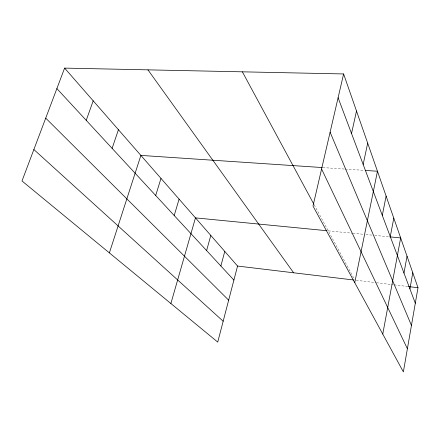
<?xml version="1.0" encoding="UTF-8"?>
<svg xmlns="http://www.w3.org/2000/svg" width="440" height="440" viewBox="0 0 440 440"><rect width="100%" height="100%" fill="white"/><g stroke="black" fill="none" stroke-linecap="round" stroke-linejoin="round"><path stroke-width="0.33" stroke-dasharray="2.2 1.65" d="M322.845 167.59L344.636 169.048M345.318 169.092L363.786 170.33M328.262 230.852L352.204 233.189M352.891 233.255L363.836 234.322M365.882 234.526L372.02 235.125M374.748 235.389L389.07 236.786M356.241 280.308L375.837 282.661M376.508 282.744L390.742 284.455M391.424 284.537L393.465 284.779M394.147 284.861L407.776 286.5M314.199 204.815L354.563 279.548"/><path stroke-width="0.66" d="M343.607 73.948L418 287.727L403.365 371.894L312.994 206.052L343.607 73.948L64.609 68.107L22 180.972L217.734 342.084L237.556 266.052L64.609 68.107M409.921 288.899L412.786 272.745M403.975 273.081L407.039 256.228M382.756 334.07L400.67 237.919L389.752 236.858M390.264 236.583L393.789 218.157M382.3 215.386L386.106 196.075M354.75 282.673L377.465 171.248L365.156 170.423M363.165 164.456L367.681 143.121M351.533 133.496L356.499 110.99M220.864 265.997L224.774 251.422M206.608 250.575L210.804 235.433M170.885 303.523L195.47 217.882L326.898 230.72M174.207 215.518L179.086 199.133M155.694 195.492L160.985 178.415M109.379 252.896L140.882 155.408L322.168 167.547M112.118 148.352L118.432 129.712M86.229 120.34L93.192 100.821M237.556 266.052L353.535 279.983M408.458 286.583L418 287.727M33.869 149.529L223.168 321.233M45.721 118.135L228.663 300.163M56.876 88.589L233.893 280.093M147.956 69.856L293.639 272.789M242.374 71.83L313.874 204.215M321.58 169.004L407.391 348.755M330.11 132.198L411.444 325.418M338.096 97.735L415.305 303.232"/></g></svg>
